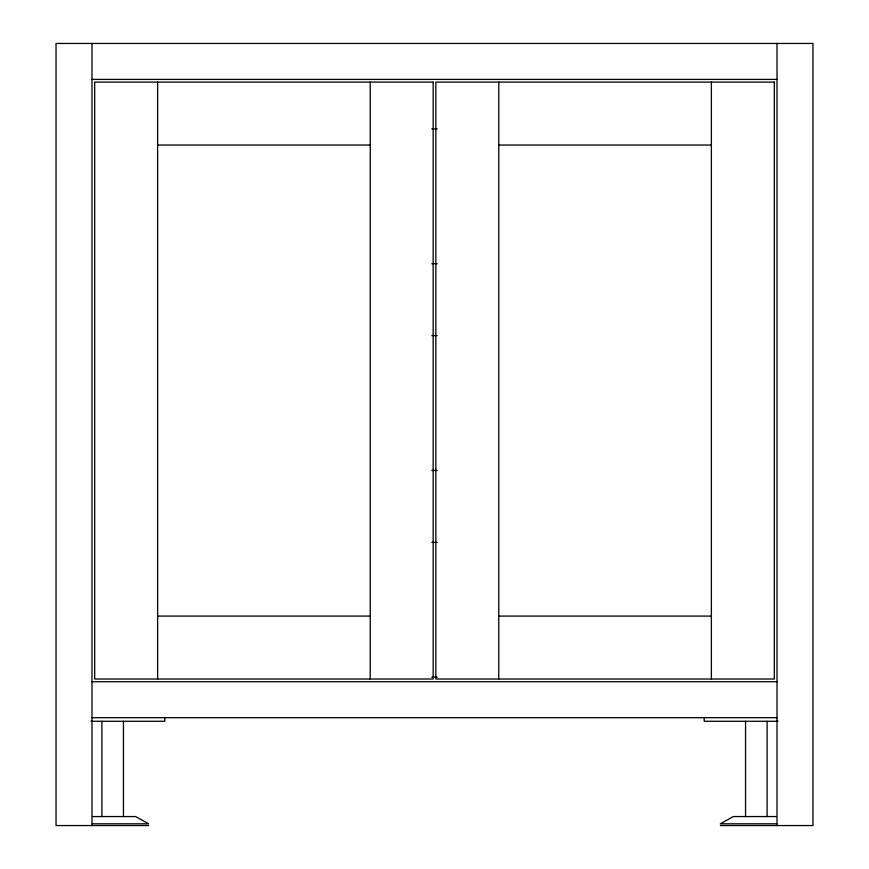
<?xml version="1.0" encoding="UTF-8"?>
<svg xmlns="http://www.w3.org/2000/svg" width="869" height="869" viewBox="0 0 869 869"><rect width="100%" height="100%" fill="white"/><g stroke="black" fill="none" stroke-linecap="round" stroke-linejoin="round"><path stroke-width="1.3" d="M91.995 79.405L777.005 79.405M431.784 128.851L437.216 128.851M157.615 145.036L370.227 145.036M498.773 145.036L711.385 145.036M431.784 263.698L437.216 263.698M431.784 335.619L437.216 335.619M431.784 470.455L437.216 470.455M431.784 542.375L437.216 542.375M157.615 616.088L370.227 616.088M498.773 616.088L711.385 616.088M431.784 677.223L437.216 677.223M91.995 681.72L777.005 681.72M91.995 717.675L777.005 717.675M91.017 721.27L164.806 721.27L164.806 717.305M777.983 721.27L704.194 721.27L704.194 717.305M92.744 816.556L135.683 816.556L148.632 823.812L92.212 823.812M776.256 816.556L733.317 816.556L720.368 823.812L776.788 823.812M148.632 825.55L56.04 825.55L56.04 43.45L812.96 43.45L812.96 825.55L720.368 825.55M777.005 43.45L777.005 825.55M767.11 721.27L767.11 816.556M745.548 721.27L745.548 816.556M711.385 82.11L711.385 679.015M498.773 82.11L498.773 679.015M370.227 82.11L370.227 679.015M157.615 82.11L157.615 679.015M123.452 721.27L123.452 816.556M101.89 721.27L101.89 816.556M91.995 43.45L91.995 825.55M433.153 82.11L94.688 82.11L94.688 679.015L433.153 679.015L433.153 82.11M774.312 82.11L435.847 82.11L435.847 679.015L774.312 679.015L774.312 82.11"/></g></svg>
